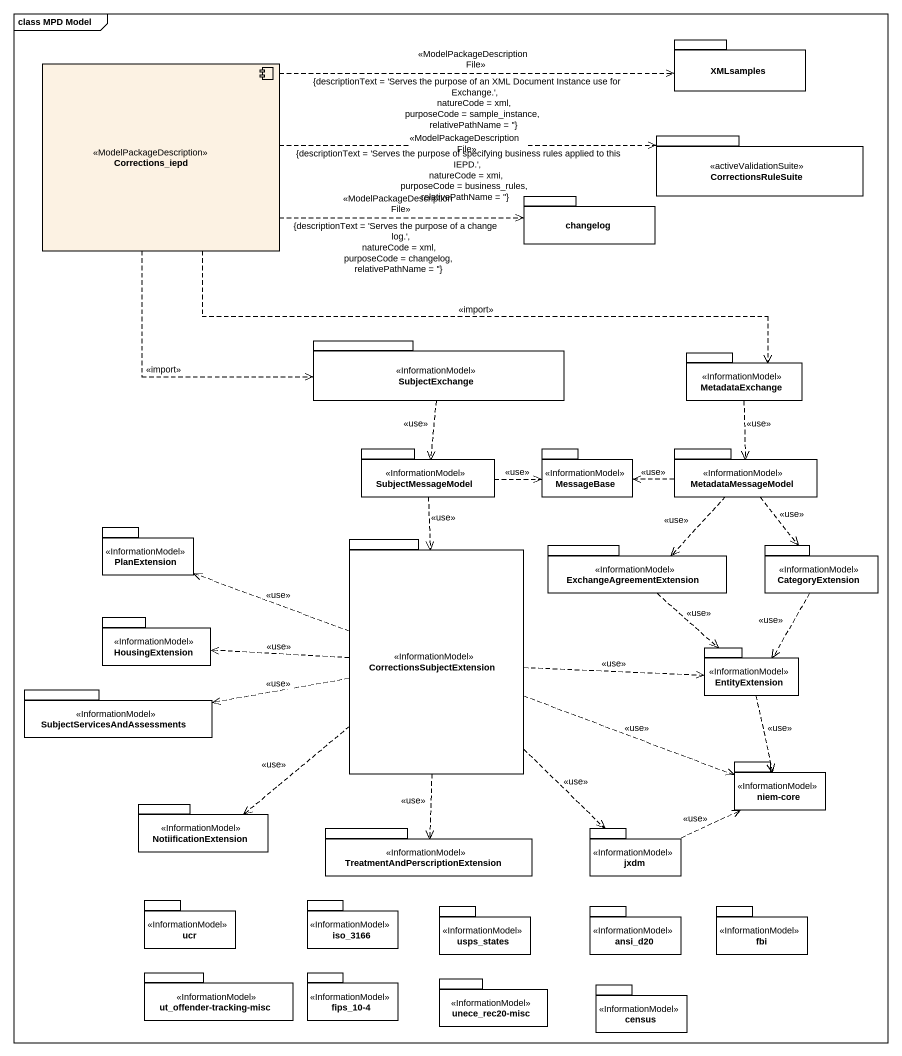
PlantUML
@startuml
mainframe class MPD Model
component Corrections_iepd <<ModelPackageDescription>>
package XMLsamples {
}
package CorrectionsRuleSuite <<activeValidationSuite>> {
}
package changelog {
}
package SubjectExchange <<InformationModel>> {
}
package MetadataExchange <<InformationModel>> {
}
package SubjectMessageModel <<InformationModel>> {
}
package MessageBase <<InformationModel>> {
}
package MetadataMessageModel <<InformationModel>> {
}
package PlanExtension <<InformationModel>> {
}
package CorrectionsSubjectExtension <<InformationModel>> {
}
package ExchangeAgreementExtension <<InformationModel>> {
}
package CategoryExtension <<InformationModel>> {
}
package HousingExtension <<InformationModel>> {
}
package EntityExtension <<InformationModel>> {
}
package "SubjectServicesAndAssessments" as SubjectServicesAndAssessment <<InformationModel>> {
}
package "niem-core" as niem_core <<InformationModel>> {
}
package NotiificationExtension <<InformationModel>> {
}
package "TreatmentAndPerscriptionExtension" as TreatmentAndPerscriptionExte <<InformationModel>> {
}
package jxdm <<InformationModel>> {
}
package ucr <<InformationModel>> {
}
package iso_3166 <<InformationModel>> {
}
package usps_states <<InformationModel>> {
}
package ansi_d20 <<InformationModel>> {
}
package fbi <<InformationModel>> {
}
package "ut_offender-tracking-misc" as ut_offender_tracking_misc <<InformationModel>> {
}
package "fips_10-4" as fips_10_4 <<InformationModel>> {
}
package "unece_rec20-misc" as unece_rec20_misc <<InformationModel>> {
}
package census <<InformationModel>> {
}
Corrections_iepd .right.> XMLsamples : <<ModelPackageDescriptionFile>>\n{descriptionText = 'Serves the purpose of an XML Document Instance use for Exchange.', natureCode = xml, purposeCode = sample_instance, relativePathName = ''}
Corrections_iepd .right.> CorrectionsRuleSuite : <<ModelPackageDescriptionFile>>\n{descriptionText = 'Serves the purpose of specifying business rules applied to this IEPD.', natureCode = xmi, purposeCode = business_rules, relativePathName = ''}
Corrections_iepd .right.> changelog : <<ModelPackageDescriptionFile>>\n{descriptionText = 'Serves the purpose of a change log.', natureCode = xml, purposeCode = changelog, relativePathName = ''}
Corrections_iepd ..> SubjectExchange : <<import>>
Corrections_iepd .right.> MetadataExchange : <<import>>
SubjectExchange ..> SubjectMessageModel : <<use>>
MetadataExchange ..> MetadataMessageModel : <<use>>
SubjectMessageModel .right.> MessageBase : <<use>>
SubjectMessageModel ..> CorrectionsSubjectExtension : <<use>>
MetadataMessageModel .left.> MessageBase : <<use>>
MetadataMessageModel ..> ExchangeAgreementExtension : <<use>>
MetadataMessageModel ..> CategoryExtension : <<use>>
CorrectionsSubjectExtension .left.> PlanExtension : <<use>>
CorrectionsSubjectExtension .left.> HousingExtension : <<use>>
CorrectionsSubjectExtension .right.> EntityExtension : <<use>>
CorrectionsSubjectExtension .left.> SubjectServicesAndAssessment : <<use>>
CorrectionsSubjectExtension .right.> niem_core : <<use>>
CorrectionsSubjectExtension ..> NotiificationExtension : <<use>>
CorrectionsSubjectExtension ..> TreatmentAndPerscriptionExte : <<use>>
CorrectionsSubjectExtension ..> jxdm : <<use>>
ExchangeAgreementExtension ..> EntityExtension : <<use>>
CategoryExtension ..> EntityExtension : <<use>>
EntityExtension ..> niem_core : <<use>>
jxdm .right.> niem_core : <<use>>
@enduml
